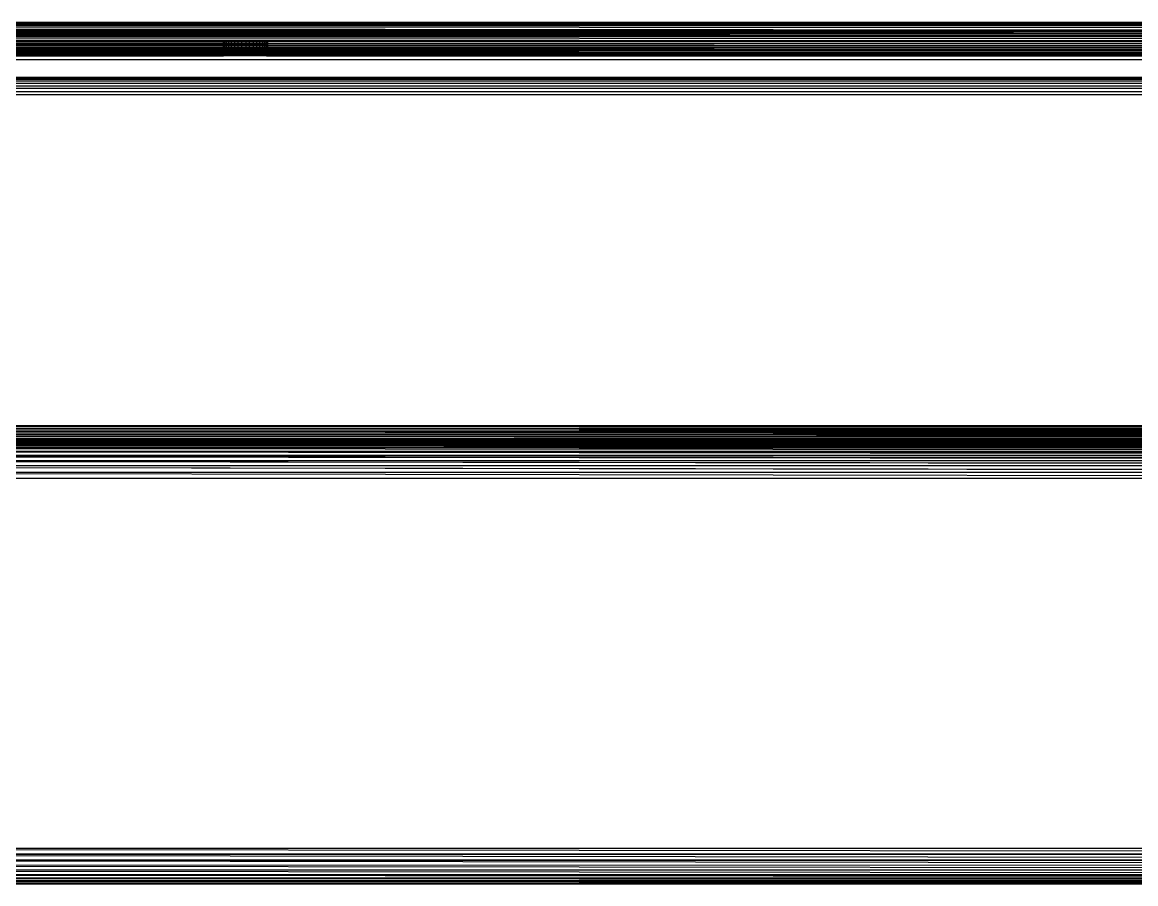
# Model space of a CAD drawing. Header units: inches. Extents: x 12 to 4609, y 5 to 3256.
# Drawn here: x 1315 to 1440.7, y 1641.8 to 1739.1 of the extents above; entities that cross this region are included whole.
import ezdxf

# ---------------------------------------------------------------- set-up
doc = ezdxf.new("R2010")
doc.units = ezdxf.units.IN
doc.header["$MEASUREMENT"] = 0

msp = doc.modelspace()

# ---------------------------------------------------------------- linework, layer by layer
for p, q in [((787.36, 1738.66), (1593.17, 1738.16)), ((787.36, 1738.66), (1563.56, 1738.12)), ((787.39, 1738.75), (1593.17, 1738.16)), ((787.49, 1739.11), (1592.89, 1739.11)), ((1593.09, 1738.43), (845.46, 1738.75)), ((871.52, 1738.08), (1563.56, 1738.12)), ((1593.19, 1738.08), (871.52, 1738.08)), ((1046.14, 1738.99), (1338.07, 1739.06)), ((1075.53, 1739.08), (1592.89, 1739.11)), ((1075.53, 1739.08), (1338.07, 1739.06)), ((1324.82, 1738.84), (1095.9, 1738.75)), ((1095.9, 1738.75), (1526.36, 1738.75)), ((1168.51, 1738.94), (1322.22, 1738.87)), ((1168.51, 1738.94), (1592.94, 1738.94)), ((1177.11, 1737.95), (1593.19, 1738.08)), ((1235.19, 1738.24), (1563.56, 1738.12)), ((1265.65, 1738.86), (1322.22, 1738.87)), ((1265.65, 1738.86), (1324.82, 1738.84)), ((1322.22, 1738.87), (1592.94, 1738.94)), ((1322.22, 1738.87), (1364.01, 1738.85)), ((1364.01, 1738.85), (1324.82, 1738.84)), ((1324.82, 1738.84), (1526.36, 1738.75)), ((1338.07, 1739.06), (1592.89, 1739.11)), ((1338.07, 1739.06), (1592.92, 1739.03)), ((1592.94, 1738.94), (1364.01, 1738.85)), ((1364.01, 1738.85), (1571.11, 1738.76)), ((787.02, 1737.5), (1593.56, 1736.93)), ((1593.47, 1737.19), (861.95, 1737.5)), ((861.95, 1737.5), (1593.37, 1737.49)), ((1426.92, 1737.85), (1130.89, 1737.84)), ((1177.11, 1737.95), (1426.92, 1737.85)), ((1394.88, 1737.64), (1192.89, 1737.63)), ((1208.32, 1737.78), (1472.32, 1737.83)), ((1242.69, 1737.04), (1337.69, 1737.01)), ((1242.69, 1736.93), (1337.69, 1736.93)), ((1242.69, 1736.78), (1337.69, 1736.75)), ((1472.32, 1737.83), (1252.92, 1737.75)), ((1252.92, 1737.75), (1394.88, 1737.64)), ((1346.83, 1737.57), (1309.64, 1737.59)), ((1337.69, 1736.93), (1337.69, 1737.01)), ((1337.69, 1737.01), (1337.73, 1737.01)), ((1337.69, 1736.75), (1337.69, 1736.93)), ((1337.69, 1736.93), (1337.73, 1736.93)), ((1337.69, 1736.59), (1337.69, 1736.75)), ((1337.69, 1736.75), (1337.73, 1736.75)), ((1337.73, 1736.93), (1337.73, 1737.01)), ((1337.73, 1737.01), (1337.84, 1737.01)), ((1337.73, 1736.75), (1337.73, 1736.93)), ((1337.73, 1736.93), (1337.84, 1736.93)), ((1337.73, 1736.59), (1337.73, 1736.75)), ((1337.73, 1736.75), (1337.84, 1736.75)), ((1337.84, 1736.93), (1337.84, 1737.01)), ((1337.84, 1737.01), (1338.03, 1737.01)), ((1337.84, 1736.75), (1337.84, 1736.93)), ((1337.84, 1736.93), (1338.03, 1736.93)), ((1337.84, 1736.59), (1337.84, 1736.75)), ((1337.84, 1736.75), (1338.03, 1736.75)), ((1338.03, 1736.93), (1338.03, 1737.01)), ((1338.03, 1737.01), (1338.28, 1737.01)), ((1338.03, 1736.75), (1338.03, 1736.93)), ((1338.03, 1736.93), (1338.28, 1736.93)), ((1338.03, 1736.59), (1338.03, 1736.75)), ((1338.03, 1736.75), (1338.28, 1736.75)), ((1338.28, 1736.93), (1338.28, 1737.01)), ((1338.28, 1737.01), (1338.59, 1737.01)), ((1338.28, 1736.75), (1338.28, 1736.93)), ((1338.28, 1736.93), (1338.59, 1736.93)), ((1338.28, 1736.59), (1338.28, 1736.75)), ((1338.28, 1736.75), (1338.59, 1736.75)), ((1338.59, 1736.93), (1338.59, 1737.01)), ((1338.59, 1737.01), (1338.94, 1737.01)), ((1338.59, 1736.75), (1338.59, 1736.93)), ((1338.59, 1736.93), (1338.94, 1736.93)), ((1338.59, 1736.59), (1338.59, 1736.75)), ((1338.59, 1736.75), (1338.94, 1736.75)), ((1338.94, 1736.93), (1338.94, 1737.01)), ((1338.94, 1737.01), (1339.34, 1737.01)), ((1338.94, 1736.75), (1338.94, 1736.93)), ((1338.94, 1736.93), (1339.34, 1736.93)), ((1338.94, 1736.59), (1338.94, 1736.75)), ((1338.94, 1736.75), (1339.34, 1736.74)), ((1339.34, 1736.93), (1339.34, 1737.01)), ((1339.34, 1737.01), (1339.76, 1737.01)), ((1339.34, 1736.74), (1339.34, 1736.93)), ((1339.34, 1736.93), (1339.76, 1736.93)), ((1339.34, 1736.59), (1339.34, 1736.74)), ((1339.34, 1736.74), (1339.76, 1736.74)), ((1339.76, 1736.93), (1339.76, 1737.01)), ((1339.76, 1737.01), (1340.19, 1737.01)), ((1339.76, 1736.74), (1339.76, 1736.93)), ((1339.76, 1736.93), (1340.19, 1736.93)), ((1339.76, 1736.59), (1339.76, 1736.74)), ((1339.76, 1736.74), (1340.19, 1736.74)), ((1340.19, 1737.01), (1340.19, 1736.93)), ((1340.19, 1737.01), (1340.63, 1737.01)), ((1340.19, 1736.93), (1340.19, 1736.74)), ((1340.19, 1736.93), (1340.63, 1736.93)), ((1340.19, 1736.74), (1340.19, 1736.59)), ((1340.19, 1736.74), (1340.63, 1736.74)), ((1340.63, 1736.93), (1340.63, 1737.01)), ((1340.63, 1737.01), (1341.05, 1737.01)), ((1340.63, 1736.74), (1340.63, 1736.93)), ((1340.63, 1736.93), (1341.05, 1736.93)), ((1340.63, 1736.59), (1340.63, 1736.74)), ((1340.63, 1736.74), (1341.05, 1736.74)), ((1341.05, 1736.93), (1341.05, 1737.01)), ((1341.05, 1737.01), (1341.44, 1737.01)), ((1341.05, 1736.74), (1341.05, 1736.93)), ((1341.05, 1736.93), (1341.44, 1736.93)), ((1341.05, 1736.59), (1341.05, 1736.74)), ((1341.05, 1736.74), (1341.44, 1736.74)), ((1341.44, 1736.93), (1341.44, 1737.01)), ((1341.44, 1737.01), (1341.8, 1737.01)), ((1341.44, 1736.74), (1341.44, 1736.93)), ((1341.44, 1736.93), (1341.8, 1736.93)), ((1341.44, 1736.59), (1341.44, 1736.74)), ((1341.44, 1736.74), (1341.8, 1736.74)), ((1341.8, 1736.93), (1341.8, 1737.01)), ((1341.8, 1737.01), (1342.11, 1737.01)), ((1341.8, 1736.74), (1341.8, 1736.93)), ((1341.8, 1736.93), (1342.11, 1736.93)), ((1341.8, 1736.59), (1341.8, 1736.74)), ((1341.8, 1736.74), (1342.11, 1736.74)), ((1342.11, 1736.93), (1342.11, 1737.01)), ((1342.11, 1737.01), (1342.36, 1737.01)), ((1342.11, 1736.74), (1342.11, 1736.93)), ((1342.11, 1736.93), (1342.36, 1736.93)), ((1342.11, 1736.59), (1342.11, 1736.74)), ((1342.11, 1736.74), (1342.36, 1736.74)), ((1342.36, 1736.93), (1342.36, 1737.01)), ((1342.36, 1737.01), (1342.54, 1737.01)), ((1342.36, 1736.74), (1342.36, 1736.93)), ((1342.36, 1736.93), (1342.54, 1736.93)), ((1342.36, 1736.59), (1342.36, 1736.74)), ((1342.36, 1736.74), (1342.54, 1736.74)), ((1342.54, 1736.93), (1342.54, 1737.01)), ((1342.54, 1737.01), (1342.66, 1737.01)), ((1342.54, 1736.74), (1342.54, 1736.93)), ((1342.54, 1736.93), (1342.66, 1736.93)), ((1342.54, 1736.59), (1342.54, 1736.74)), ((1342.54, 1736.74), (1342.66, 1736.74)), ((1342.66, 1736.93), (1342.66, 1737.01)), ((1342.66, 1737.01), (1342.69, 1737.01)), ((1342.66, 1736.74), (1342.66, 1736.93)), ((1342.66, 1736.93), (1342.69, 1736.93)), ((1342.66, 1736.59), (1342.66, 1736.74)), ((1342.66, 1736.74), (1342.69, 1736.74)), ((1342.69, 1736.93), (1342.69, 1737.01)), ((1342.69, 1737.01), (1593.56, 1736.93)), ((1342.69, 1736.74), (1342.69, 1736.93)), ((1342.69, 1736.93), (1593.56, 1736.93)), ((1342.69, 1736.59), (1342.69, 1736.74)), ((1342.69, 1736.74), (1593.65, 1736.66)), ((1434.12, 1737.61), (1346.83, 1737.57)), ((1346.83, 1737.57), (1593.37, 1737.49)), ((1434.12, 1737.61), (1394.88, 1737.64)), ((1426.92, 1737.85), (1472.32, 1737.83)), ((1459.18, 1737.59), (1434.12, 1737.61)), ((1594.03, 1735.82), (786.46, 1736.01)), ((786.46, 1736.01), (1594.12, 1735.68)), ((1242.69, 1736.65), (1337.69, 1736.59)), ((1242.69, 1736.53), (1337.69, 1736.5)), ((1242.69, 1736.43), (1337.69, 1736.43)), ((1242.69, 1736.3), (1337.69, 1736.27)), ((1242.69, 1736.19), (1337.69, 1736.14)), ((1242.69, 1736.09), (1337.69, 1736.07)), ((1242.69, 1736.01), (1337.69, 1736.01)), ((1242.69, 1735.74), (1337.69, 1735.73)), ((1242.69, 1735.68), (1337.69, 1735.68)), ((1337.69, 1735.59), (1242.69, 1735.6)), ((1337.69, 1735.53), (1242.69, 1735.56)), ((1337.69, 1735.48), (1242.69, 1735.49)), ((1242.69, 1735.46), (1337.69, 1735.46)), ((1337.69, 1736.5), (1337.69, 1736.59)), ((1337.69, 1736.59), (1337.73, 1736.59)), ((1337.69, 1736.43), (1337.69, 1736.5)), ((1337.69, 1736.5), (1337.73, 1736.5)), ((1337.69, 1736.27), (1337.69, 1736.43)), ((1337.69, 1736.43), (1337.73, 1736.43)), ((1337.69, 1736.14), (1337.69, 1736.27)), ((1337.69, 1736.27), (1337.73, 1736.27)), ((1337.69, 1736.07), (1337.69, 1736.14)), ((1337.69, 1736.14), (1337.73, 1736.14)), ((1337.69, 1736.01), (1337.69, 1736.07)), ((1337.69, 1736.07), (1337.73, 1736.07)), ((1337.69, 1736.01), (1337.73, 1736.01)), ((1337.69, 1735.68), (1337.69, 1735.73)), ((1337.69, 1735.73), (1337.73, 1735.73)), ((1337.69, 1735.59), (1337.69, 1735.68)), ((1337.69, 1735.68), (1337.73, 1735.68)), ((1337.69, 1735.53), (1337.69, 1735.59)), ((1337.73, 1735.59), (1337.69, 1735.59)), ((1337.69, 1735.48), (1337.69, 1735.53)), ((1337.73, 1735.53), (1337.69, 1735.53)), ((1337.69, 1735.46), (1337.69, 1735.48)), ((1337.73, 1735.48), (1337.69, 1735.48)), ((1337.69, 1735.39), (1337.69, 1735.46)), ((1337.69, 1735.46), (1337.73, 1735.46)), ((1337.73, 1736.5), (1337.73, 1736.59)), ((1337.73, 1736.59), (1337.84, 1736.59)), ((1337.73, 1736.43), (1337.73, 1736.5)), ((1337.73, 1736.5), (1337.84, 1736.5)), ((1337.73, 1736.27), (1337.73, 1736.43)), ((1337.73, 1736.43), (1337.84, 1736.43)), ((1337.73, 1736.14), (1337.73, 1736.27)), ((1337.73, 1736.27), (1337.84, 1736.27)), ((1337.73, 1736.07), (1337.73, 1736.14)), ((1337.73, 1736.14), (1337.84, 1736.14)), ((1337.73, 1736.01), (1337.73, 1736.07)), ((1337.73, 1736.07), (1337.84, 1736.07)), ((1337.73, 1736.01), (1337.84, 1736.01)), ((1337.73, 1735.68), (1337.73, 1735.73)), ((1337.73, 1735.73), (1337.84, 1735.73)), ((1337.73, 1735.59), (1337.73, 1735.68)), ((1337.73, 1735.68), (1337.84, 1735.68)), ((1337.73, 1735.53), (1337.73, 1735.59)), ((1337.84, 1735.59), (1337.73, 1735.59)), ((1337.73, 1735.48), (1337.73, 1735.53)), ((1337.84, 1735.53), (1337.73, 1735.53)), ((1337.73, 1735.46), (1337.73, 1735.48)), ((1337.84, 1735.48), (1337.73, 1735.48)), ((1337.73, 1735.39), (1337.73, 1735.46)), ((1337.73, 1735.46), (1337.84, 1735.46)), ((1337.84, 1736.5), (1337.84, 1736.59)), ((1337.84, 1736.59), (1338.03, 1736.59)), ((1337.84, 1736.43), (1337.84, 1736.5)), ((1337.84, 1736.5), (1338.03, 1736.5)), ((1337.84, 1736.27), (1337.84, 1736.43)), ((1337.84, 1736.43), (1338.03, 1736.43)), ((1337.84, 1736.14), (1337.84, 1736.27)), ((1337.84, 1736.27), (1338.03, 1736.27)), ((1337.84, 1736.07), (1337.84, 1736.14)), ((1337.84, 1736.14), (1338.03, 1736.14)), ((1337.84, 1736.01), (1337.84, 1736.07)), ((1337.84, 1736.07), (1338.03, 1736.07)), ((1337.84, 1736.01), (1338.03, 1736.01)), ((1337.84, 1735.68), (1337.84, 1735.73)), ((1337.84, 1735.73), (1338.03, 1735.73)), ((1337.84, 1735.59), (1337.84, 1735.68)), ((1337.84, 1735.68), (1338.03, 1735.68)), ((1337.84, 1735.53), (1337.84, 1735.59)), ((1338.03, 1735.59), (1337.84, 1735.59)), ((1337.84, 1735.48), (1337.84, 1735.53)), ((1338.03, 1735.53), (1337.84, 1735.53)), ((1337.84, 1735.46), (1337.84, 1735.48)), ((1338.03, 1735.48), (1337.84, 1735.48)), ((1337.84, 1735.39), (1337.84, 1735.46)), ((1337.84, 1735.46), (1338.03, 1735.46)), ((1338.03, 1736.5), (1338.03, 1736.59)), ((1338.03, 1736.59), (1338.28, 1736.59)), ((1338.03, 1736.43), (1338.03, 1736.5)), ((1338.03, 1736.5), (1338.28, 1736.5)), ((1338.03, 1736.27), (1338.03, 1736.43)), ((1338.03, 1736.43), (1338.28, 1736.43)), ((1338.03, 1736.14), (1338.03, 1736.27)), ((1338.03, 1736.27), (1338.28, 1736.27)), ((1338.03, 1736.07), (1338.03, 1736.14)), ((1338.03, 1736.14), (1338.28, 1736.14)), ((1338.03, 1736.01), (1338.03, 1736.07)), ((1338.03, 1736.07), (1338.28, 1736.07)), ((1338.03, 1736.01), (1338.28, 1736.01)), ((1338.03, 1735.68), (1338.03, 1735.73)), ((1338.03, 1735.73), (1338.28, 1735.73)), ((1338.03, 1735.59), (1338.03, 1735.68)), ((1338.03, 1735.68), (1338.28, 1735.68)), ((1338.03, 1735.53), (1338.03, 1735.59)), ((1338.28, 1735.59), (1338.03, 1735.59)), ((1338.03, 1735.48), (1338.03, 1735.53)), ((1338.28, 1735.53), (1338.03, 1735.53)), ((1338.03, 1735.46), (1338.03, 1735.48)), ((1338.28, 1735.48), (1338.03, 1735.48)), ((1338.03, 1735.39), (1338.03, 1735.46)), ((1338.03, 1735.46), (1338.28, 1735.46)), ((1338.28, 1736.5), (1338.28, 1736.59)), ((1338.28, 1736.59), (1338.59, 1736.59)), ((1338.28, 1736.43), (1338.28, 1736.5)), ((1338.28, 1736.5), (1338.59, 1736.5)), ((1338.28, 1736.27), (1338.28, 1736.43)), ((1338.28, 1736.43), (1338.59, 1736.43)), ((1338.28, 1736.14), (1338.28, 1736.27)), ((1338.28, 1736.27), (1338.59, 1736.27)), ((1338.28, 1736.07), (1338.28, 1736.14)), ((1338.28, 1736.14), (1338.59, 1736.14)), ((1338.28, 1736.01), (1338.28, 1736.07)), ((1338.28, 1736.07), (1338.59, 1736.07)), ((1338.28, 1736.01), (1338.59, 1736.01)), ((1338.28, 1735.68), (1338.28, 1735.73)), ((1338.28, 1735.73), (1338.59, 1735.73)), ((1338.28, 1735.59), (1338.28, 1735.68)), ((1338.28, 1735.68), (1338.59, 1735.68)), ((1338.28, 1735.53), (1338.28, 1735.59)), ((1338.59, 1735.59), (1338.28, 1735.59)), ((1338.28, 1735.48), (1338.28, 1735.53)), ((1338.59, 1735.53), (1338.28, 1735.53)), ((1338.28, 1735.46), (1338.28, 1735.48)), ((1338.28, 1735.48), (1338.94, 1735.48)), ((1338.28, 1735.39), (1338.28, 1735.46)), ((1338.28, 1735.46), (1338.59, 1735.46)), ((1338.59, 1736.5), (1338.59, 1736.59)), ((1338.59, 1736.59), (1338.94, 1736.59)), ((1338.59, 1736.43), (1338.59, 1736.5)), ((1338.59, 1736.5), (1338.94, 1736.5)), ((1338.59, 1736.27), (1338.59, 1736.43)), ((1338.59, 1736.43), (1338.94, 1736.43)), ((1338.59, 1736.14), (1338.59, 1736.27)), ((1338.59, 1736.27), (1338.94, 1736.27)), ((1338.59, 1736.07), (1338.59, 1736.14)), ((1338.59, 1736.14), (1338.94, 1736.14)), ((1338.59, 1736.01), (1338.59, 1736.07)), ((1338.59, 1736.07), (1338.94, 1736.07)), ((1338.59, 1736.01), (1338.94, 1736.01)), ((1338.59, 1735.68), (1338.59, 1735.73)), ((1338.59, 1735.73), (1338.94, 1735.73)), ((1338.59, 1735.59), (1338.59, 1735.68)), ((1338.59, 1735.68), (1338.94, 1735.68)), ((1338.59, 1735.53), (1338.59, 1735.59)), ((1338.94, 1735.59), (1338.59, 1735.59)), ((1338.59, 1735.46), (1338.59, 1735.53)), ((1338.94, 1735.53), (1338.59, 1735.53)), ((1338.59, 1735.39), (1338.59, 1735.46)), ((1338.59, 1735.46), (1338.94, 1735.46)), ((1338.94, 1736.5), (1338.94, 1736.59)), ((1338.94, 1736.59), (1339.34, 1736.59)), ((1338.94, 1736.43), (1338.94, 1736.5)), ((1338.94, 1736.5), (1339.34, 1736.5)), ((1338.94, 1736.27), (1338.94, 1736.43)), ((1338.94, 1736.43), (1339.34, 1736.43)), ((1338.94, 1736.14), (1338.94, 1736.27)), ((1338.94, 1736.27), (1339.34, 1736.27)), ((1338.94, 1736.07), (1338.94, 1736.14)), ((1338.94, 1736.14), (1339.34, 1736.14)), ((1338.94, 1736.01), (1338.94, 1736.07)), ((1338.94, 1736.07), (1339.34, 1736.07)), ((1338.94, 1736.01), (1339.34, 1736.01)), ((1338.94, 1735.68), (1338.94, 1735.73)), ((1338.94, 1735.73), (1339.34, 1735.73)), ((1338.94, 1735.59), (1338.94, 1735.68)), ((1338.94, 1735.68), (1339.34, 1735.68)), ((1338.94, 1735.53), (1338.94, 1735.59)), ((1339.34, 1735.59), (1338.94, 1735.59)), ((1338.94, 1735.48), (1338.94, 1735.53)), ((1339.34, 1735.53), (1338.94, 1735.53)), ((1338.94, 1735.46), (1338.94, 1735.48)), ((1339.34, 1735.48), (1338.94, 1735.48)), ((1338.94, 1735.39), (1338.94, 1735.46)), ((1338.94, 1735.46), (1339.34, 1735.46)), ((1339.34, 1736.5), (1339.34, 1736.59)), ((1339.34, 1736.59), (1339.76, 1736.59)), ((1339.34, 1736.43), (1339.34, 1736.5)), ((1339.34, 1736.5), (1339.76, 1736.5)), ((1339.34, 1736.27), (1339.34, 1736.43)), ((1339.34, 1736.43), (1339.76, 1736.43)), ((1339.34, 1736.14), (1339.34, 1736.27)), ((1339.34, 1736.27), (1339.76, 1736.27)), ((1339.34, 1736.07), (1339.34, 1736.14)), ((1339.34, 1736.14), (1339.76, 1736.14)), ((1339.34, 1736.01), (1339.34, 1736.07)), ((1339.34, 1736.07), (1339.76, 1736.07)), ((1339.34, 1736.01), (1339.76, 1736.01)), ((1339.34, 1735.68), (1339.34, 1735.73)), ((1339.34, 1735.73), (1339.76, 1735.73)), ((1339.34, 1735.59), (1339.34, 1735.68)), ((1339.34, 1735.68), (1339.76, 1735.68)), ((1339.34, 1735.53), (1339.34, 1735.59)), ((1339.76, 1735.59), (1339.34, 1735.59)), ((1339.34, 1735.48), (1339.34, 1735.53)), ((1339.76, 1735.53), (1339.34, 1735.53)), ((1339.34, 1735.46), (1339.34, 1735.48)), ((1339.76, 1735.48), (1339.34, 1735.48)), ((1339.34, 1735.39), (1339.34, 1735.46)), ((1339.34, 1735.46), (1339.76, 1735.46)), ((1339.76, 1736.5), (1339.76, 1736.59)), ((1339.76, 1736.59), (1340.19, 1736.59)), ((1339.76, 1736.43), (1339.76, 1736.5)), ((1339.76, 1736.5), (1340.19, 1736.5)), ((1339.76, 1736.27), (1339.76, 1736.43)), ((1339.76, 1736.43), (1340.19, 1736.43)), ((1339.76, 1736.14), (1339.76, 1736.27)), ((1339.76, 1736.27), (1340.19, 1736.27)), ((1339.76, 1736.07), (1339.76, 1736.14)), ((1339.76, 1736.14), (1340.19, 1736.14)), ((1339.76, 1736.01), (1339.76, 1736.07)), ((1339.76, 1736.07), (1340.19, 1736.07)), ((1339.76, 1736.01), (1340.19, 1736.01)), ((1339.76, 1735.68), (1339.76, 1735.73)), ((1339.76, 1735.73), (1340.19, 1735.73)), ((1339.76, 1735.59), (1339.76, 1735.68)), ((1339.76, 1735.68), (1340.19, 1735.68)), ((1339.76, 1735.53), (1339.76, 1735.59)), ((1340.19, 1735.59), (1339.76, 1735.59)), ((1339.76, 1735.48), (1339.76, 1735.53)), ((1340.19, 1735.53), (1339.76, 1735.53)), ((1339.76, 1735.46), (1339.76, 1735.48)), ((1340.19, 1735.48), (1339.76, 1735.48)), ((1339.76, 1735.39), (1339.76, 1735.46)), ((1339.76, 1735.46), (1340.19, 1735.46)), ((1340.19, 1736.59), (1340.19, 1736.5)), ((1340.19, 1736.59), (1340.63, 1736.59)), ((1340.19, 1736.5), (1340.19, 1736.43)), ((1340.19, 1736.5), (1340.63, 1736.5)), ((1340.19, 1736.43), (1340.19, 1736.27)), ((1340.19, 1736.43), (1340.63, 1736.43)), ((1340.19, 1736.27), (1340.19, 1736.14)), ((1340.19, 1736.27), (1340.63, 1736.27)), ((1340.19, 1736.14), (1340.19, 1736.07)), ((1340.19, 1736.14), (1340.63, 1736.14)), ((1340.19, 1736.07), (1340.19, 1736.01)), ((1340.19, 1736.07), (1340.63, 1736.07)), ((1340.19, 1736.01), (1340.63, 1736.01)), ((1340.19, 1735.73), (1340.19, 1735.68)), ((1340.19, 1735.73), (1340.63, 1735.73)), ((1340.19, 1735.68), (1340.19, 1735.59)), ((1340.19, 1735.68), (1340.63, 1735.68)), ((1340.19, 1735.59), (1340.19, 1735.53)), ((1340.63, 1735.59), (1340.19, 1735.59)), ((1340.19, 1735.53), (1340.19, 1735.48)), ((1340.63, 1735.53), (1340.19, 1735.53)), ((1340.19, 1735.48), (1340.19, 1735.46)), ((1340.63, 1735.48), (1340.19, 1735.48)), ((1340.19, 1735.46), (1340.19, 1735.39)), ((1340.19, 1735.46), (1340.63, 1735.46)), ((1340.63, 1736.5), (1340.63, 1736.59)), ((1340.63, 1736.59), (1341.05, 1736.59)), ((1340.63, 1736.43), (1340.63, 1736.5)), ((1340.63, 1736.5), (1341.05, 1736.5)), ((1340.63, 1736.27), (1340.63, 1736.43)), ((1340.63, 1736.43), (1341.05, 1736.43)), ((1340.63, 1736.14), (1340.63, 1736.27)), ((1340.63, 1736.27), (1341.05, 1736.27)), ((1340.63, 1736.07), (1340.63, 1736.14)), ((1340.63, 1736.14), (1341.05, 1736.14)), ((1340.63, 1736.01), (1340.63, 1736.07)), ((1340.63, 1736.07), (1341.05, 1736.07)), ((1340.63, 1736.01), (1341.05, 1736.01)), ((1340.63, 1735.68), (1340.63, 1735.73)), ((1340.63, 1735.73), (1341.05, 1735.73)), ((1340.63, 1735.59), (1340.63, 1735.68)), ((1340.63, 1735.68), (1341.05, 1735.68)), ((1340.63, 1735.53), (1340.63, 1735.59)), ((1341.05, 1735.59), (1340.63, 1735.59)), ((1340.63, 1735.48), (1340.63, 1735.53)), ((1341.05, 1735.53), (1340.63, 1735.53)), ((1340.63, 1735.46), (1340.63, 1735.48)), ((1341.05, 1735.48), (1340.63, 1735.48)), ((1340.63, 1735.39), (1340.63, 1735.46)), ((1340.63, 1735.46), (1341.05, 1735.46)), ((1341.05, 1736.5), (1341.05, 1736.59)), ((1341.05, 1736.59), (1341.44, 1736.59)), ((1341.05, 1736.43), (1341.05, 1736.5)), ((1341.05, 1736.5), (1341.44, 1736.5)), ((1341.05, 1736.27), (1341.05, 1736.43)), ((1341.05, 1736.43), (1341.44, 1736.43)), ((1341.05, 1736.14), (1341.05, 1736.27)), ((1341.05, 1736.27), (1341.44, 1736.27)), ((1341.05, 1736.07), (1341.05, 1736.14)), ((1341.05, 1736.14), (1341.44, 1736.14)), ((1341.05, 1736.01), (1341.05, 1736.07)), ((1341.05, 1736.07), (1341.44, 1736.07)), ((1341.05, 1736.01), (1341.44, 1736.01)), ((1341.05, 1735.68), (1341.05, 1735.73)), ((1341.05, 1735.73), (1341.44, 1735.73)), ((1341.05, 1735.59), (1341.05, 1735.68)), ((1341.05, 1735.68), (1341.44, 1735.68)), ((1341.05, 1735.53), (1341.05, 1735.59)), ((1341.44, 1735.59), (1341.05, 1735.59)), ((1341.05, 1735.48), (1341.05, 1735.53)), ((1341.44, 1735.53), (1341.05, 1735.53)), ((1341.05, 1735.46), (1341.05, 1735.48)), ((1341.44, 1735.48), (1341.05, 1735.48)), ((1341.05, 1735.39), (1341.05, 1735.46)), ((1341.05, 1735.46), (1341.44, 1735.46)), ((1341.44, 1736.5), (1341.44, 1736.59)), ((1341.44, 1736.59), (1341.8, 1736.59)), ((1341.44, 1736.43), (1341.44, 1736.5)), ((1341.44, 1736.5), (1341.8, 1736.5)), ((1341.44, 1736.27), (1341.44, 1736.43)), ((1341.44, 1736.43), (1341.8, 1736.43)), ((1341.44, 1736.14), (1341.44, 1736.27)), ((1341.44, 1736.27), (1341.8, 1736.27)), ((1341.44, 1736.07), (1341.44, 1736.14)), ((1341.44, 1736.14), (1341.8, 1736.14)), ((1341.44, 1736.01), (1341.44, 1736.07)), ((1341.44, 1736.07), (1341.8, 1736.07)), ((1341.44, 1736.01), (1341.8, 1736.01)), ((1341.44, 1735.68), (1341.44, 1735.73)), ((1341.44, 1735.73), (1341.8, 1735.73)), ((1341.44, 1735.59), (1341.44, 1735.68)), ((1341.44, 1735.68), (1341.8, 1735.68)), ((1341.44, 1735.53), (1341.44, 1735.59)), ((1341.8, 1735.59), (1341.44, 1735.59)), ((1341.44, 1735.48), (1341.44, 1735.53)), ((1341.8, 1735.53), (1341.44, 1735.53)), ((1341.44, 1735.46), (1341.44, 1735.48)), ((1341.8, 1735.48), (1341.44, 1735.48)), ((1341.44, 1735.39), (1341.44, 1735.46)), ((1341.44, 1735.46), (1341.8, 1735.46)), ((1341.8, 1736.5), (1341.8, 1736.59)), ((1341.8, 1736.59), (1342.11, 1736.59)), ((1341.8, 1736.43), (1341.8, 1736.5)), ((1341.8, 1736.5), (1342.11, 1736.5)), ((1341.8, 1736.27), (1341.8, 1736.43)), ((1341.8, 1736.43), (1342.11, 1736.43)), ((1341.8, 1736.14), (1341.8, 1736.27)), ((1341.8, 1736.27), (1342.11, 1736.27)), ((1341.8, 1736.07), (1341.8, 1736.14)), ((1341.8, 1736.14), (1342.11, 1736.14)), ((1341.8, 1736.01), (1341.8, 1736.07)), ((1341.8, 1736.07), (1342.11, 1736.07)), ((1341.8, 1736.01), (1342.11, 1736.01)), ((1341.8, 1735.68), (1341.8, 1735.73)), ((1341.8, 1735.73), (1342.11, 1735.73)), ((1341.8, 1735.59), (1341.8, 1735.68)), ((1341.8, 1735.68), (1342.11, 1735.68)), ((1341.8, 1735.53), (1341.8, 1735.59)), ((1342.11, 1735.59), (1341.8, 1735.59)), ((1341.8, 1735.48), (1341.8, 1735.53)), ((1342.11, 1735.53), (1341.8, 1735.53)), ((1341.8, 1735.46), (1341.8, 1735.48)), ((1342.11, 1735.48), (1341.8, 1735.48)), ((1341.8, 1735.39), (1341.8, 1735.46)), ((1341.8, 1735.46), (1342.11, 1735.46)), ((1342.11, 1736.5), (1342.11, 1736.59)), ((1342.11, 1736.59), (1342.36, 1736.59)), ((1342.11, 1736.43), (1342.11, 1736.5)), ((1342.11, 1736.5), (1342.36, 1736.5)), ((1342.11, 1736.27), (1342.11, 1736.43)), ((1342.11, 1736.43), (1342.36, 1736.43)), ((1342.11, 1736.14), (1342.11, 1736.27)), ((1342.11, 1736.27), (1342.36, 1736.27)), ((1342.11, 1736.07), (1342.11, 1736.14)), ((1342.11, 1736.14), (1342.36, 1736.14)), ((1342.11, 1736.01), (1342.11, 1736.07)), ((1342.11, 1736.07), (1342.36, 1736.07)), ((1342.11, 1736.01), (1342.36, 1736.01)), ((1342.11, 1735.68), (1342.11, 1735.73)), ((1342.11, 1735.73), (1342.36, 1735.73)), ((1342.11, 1735.59), (1342.11, 1735.68)), ((1342.11, 1735.68), (1342.36, 1735.68)), ((1342.11, 1735.53), (1342.11, 1735.59)), ((1342.36, 1735.59), (1342.11, 1735.59)), ((1342.11, 1735.48), (1342.11, 1735.53)), ((1342.36, 1735.53), (1342.11, 1735.53)), ((1342.11, 1735.46), (1342.11, 1735.48)), ((1342.36, 1735.48), (1342.11, 1735.48)), ((1342.11, 1735.39), (1342.11, 1735.46)), ((1342.11, 1735.46), (1342.36, 1735.46)), ((1342.36, 1736.5), (1342.36, 1736.59)), ((1342.36, 1736.59), (1342.54, 1736.59)), ((1342.36, 1736.43), (1342.36, 1736.5)), ((1342.36, 1736.5), (1342.54, 1736.5)), ((1342.36, 1736.27), (1342.36, 1736.43)), ((1342.36, 1736.43), (1342.54, 1736.43)), ((1342.36, 1736.14), (1342.36, 1736.27)), ((1342.36, 1736.27), (1342.54, 1736.27)), ((1342.36, 1736.07), (1342.36, 1736.14)), ((1342.36, 1736.14), (1342.54, 1736.14)), ((1342.36, 1736.01), (1342.36, 1736.07)), ((1342.36, 1736.07), (1342.54, 1736.07)), ((1342.36, 1736.01), (1342.54, 1736.01)), ((1342.36, 1735.68), (1342.36, 1735.73)), ((1342.36, 1735.73), (1342.54, 1735.73)), ((1342.36, 1735.59), (1342.36, 1735.68)), ((1342.36, 1735.68), (1342.54, 1735.68)), ((1342.36, 1735.53), (1342.36, 1735.59)), ((1342.54, 1735.59), (1342.36, 1735.59)), ((1342.36, 1735.48), (1342.36, 1735.53)), ((1342.54, 1735.53), (1342.36, 1735.53)), ((1342.36, 1735.46), (1342.36, 1735.48)), ((1342.54, 1735.48), (1342.36, 1735.48)), ((1342.36, 1735.39), (1342.36, 1735.46)), ((1342.36, 1735.46), (1342.54, 1735.46)), ((1342.54, 1736.5), (1342.54, 1736.59)), ((1342.54, 1736.59), (1342.66, 1736.59)), ((1342.54, 1736.43), (1342.54, 1736.5)), ((1342.54, 1736.5), (1342.66, 1736.5)), ((1342.54, 1736.27), (1342.54, 1736.43)), ((1342.54, 1736.43), (1342.66, 1736.43)), ((1342.54, 1736.14), (1342.54, 1736.27)), ((1342.54, 1736.27), (1342.66, 1736.27)), ((1342.54, 1736.07), (1342.54, 1736.14)), ((1342.54, 1736.14), (1342.66, 1736.14)), ((1342.54, 1736.01), (1342.54, 1736.07)), ((1342.54, 1736.07), (1342.66, 1736.07)), ((1342.54, 1736.01), (1342.66, 1736.01)), ((1342.54, 1735.68), (1342.54, 1735.73)), ((1342.54, 1735.73), (1342.66, 1735.73)), ((1342.54, 1735.59), (1342.54, 1735.68)), ((1342.54, 1735.68), (1342.66, 1735.68)), ((1342.54, 1735.53), (1342.54, 1735.59)), ((1342.66, 1735.59), (1342.54, 1735.59)), ((1342.54, 1735.48), (1342.54, 1735.53)), ((1342.66, 1735.53), (1342.54, 1735.53)), ((1342.54, 1735.46), (1342.54, 1735.48)), ((1342.66, 1735.48), (1342.54, 1735.48)), ((1342.54, 1735.39), (1342.54, 1735.46)), ((1342.54, 1735.46), (1342.66, 1735.46)), ((1342.66, 1736.5), (1342.66, 1736.59)), ((1342.66, 1736.59), (1342.69, 1736.59)), ((1342.66, 1736.43), (1342.66, 1736.5)), ((1342.66, 1736.5), (1342.69, 1736.5)), ((1342.66, 1736.27), (1342.66, 1736.43)), ((1342.66, 1736.43), (1342.69, 1736.43)), ((1342.66, 1736.14), (1342.66, 1736.27)), ((1342.66, 1736.27), (1342.69, 1736.27)), ((1342.66, 1736.07), (1342.66, 1736.14)), ((1342.66, 1736.14), (1342.69, 1736.14)), ((1342.66, 1736.01), (1342.66, 1736.07)), ((1342.66, 1736.07), (1342.69, 1736.07)), ((1342.66, 1736.01), (1342.69, 1736.01)), ((1342.66, 1735.68), (1342.66, 1735.73)), ((1342.66, 1735.73), (1342.69, 1735.73)), ((1342.66, 1735.59), (1342.66, 1735.68)), ((1342.66, 1735.68), (1342.69, 1735.68)), ((1342.66, 1735.53), (1342.66, 1735.59)), ((1342.69, 1735.59), (1342.66, 1735.59)), ((1342.66, 1735.48), (1342.66, 1735.53)), ((1342.69, 1735.53), (1342.66, 1735.53)), ((1342.66, 1735.46), (1342.66, 1735.48)), ((1342.69, 1735.48), (1342.66, 1735.48)), ((1342.66, 1735.39), (1342.66, 1735.46)), ((1342.66, 1735.46), (1342.69, 1735.46)), ((1342.69, 1736.5), (1342.69, 1736.59)), ((1342.69, 1736.59), (1593.74, 1736.43)), ((1342.69, 1736.43), (1342.69, 1736.5)), ((1342.69, 1736.5), (1593.74, 1736.43)), ((1342.69, 1736.27), (1342.69, 1736.43)), ((1342.69, 1736.43), (1593.74, 1736.43)), ((1342.69, 1736.14), (1342.69, 1736.27)), ((1342.69, 1736.27), (1593.84, 1736.2)), ((1342.69, 1736.07), (1342.69, 1736.14)), ((1342.69, 1736.14), (1593.93, 1736.01)), ((1342.69, 1736.01), (1342.69, 1736.07)), ((1342.69, 1736.07), (1593.93, 1736.01)), ((1342.69, 1736.01), (1593.93, 1736.01)), ((1342.69, 1735.68), (1342.69, 1735.73)), ((1342.69, 1735.73), (1594.12, 1735.68)), ((1342.69, 1735.59), (1342.69, 1735.68)), ((1342.69, 1735.68), (1594.12, 1735.68)), ((1342.69, 1735.53), (1342.69, 1735.59)), ((1594.21, 1735.54), (1342.69, 1735.59)), ((1342.69, 1735.48), (1342.69, 1735.53)), ((1594.3, 1735.46), (1342.69, 1735.53)), ((1342.69, 1735.46), (1342.69, 1735.48)), ((1594.3, 1735.46), (1342.69, 1735.48)), ((1342.69, 1735.39), (1342.69, 1735.46)), ((1342.69, 1735.46), (1594.3, 1735.46)), ((1190.19, 1734.91), (1597.02, 1734.91)), ((1337.69, 1735.39), (1242.69, 1735.4)), ((1337.69, 1735.35), (1242.69, 1735.35)), ((1242.69, 1735.31), (1337.69, 1735.31)), ((1337.69, 1735.35), (1337.69, 1735.39)), ((1337.73, 1735.39), (1337.69, 1735.39)), ((1337.69, 1735.31), (1337.69, 1735.35)), ((1337.73, 1735.35), (1337.69, 1735.35)), ((1337.73, 1735.31), (1337.69, 1735.31)), ((1337.73, 1735.35), (1337.73, 1735.39)), ((1337.84, 1735.39), (1337.73, 1735.39)), ((1337.73, 1735.31), (1337.73, 1735.35)), ((1337.84, 1735.35), (1337.73, 1735.35)), ((1337.84, 1735.31), (1337.73, 1735.31)), ((1337.84, 1735.35), (1337.84, 1735.39)), ((1338.03, 1735.39), (1337.84, 1735.39)), ((1337.84, 1735.31), (1337.84, 1735.35)), ((1338.03, 1735.35), (1337.84, 1735.35)), ((1338.03, 1735.31), (1337.84, 1735.31)), ((1338.03, 1735.35), (1338.03, 1735.39)), ((1338.28, 1735.39), (1338.03, 1735.39)), ((1338.03, 1735.31), (1338.03, 1735.35)), ((1338.28, 1735.35), (1338.03, 1735.35)), ((1338.28, 1735.31), (1338.03, 1735.31)), ((1338.28, 1735.35), (1338.28, 1735.39)), ((1338.59, 1735.39), (1338.28, 1735.39)), ((1338.28, 1735.31), (1338.28, 1735.35)), ((1338.59, 1735.35), (1338.28, 1735.35)), ((1338.59, 1735.31), (1338.28, 1735.31)), ((1338.59, 1735.35), (1338.59, 1735.39)), ((1338.94, 1735.39), (1338.59, 1735.39)), ((1338.59, 1735.31), (1338.59, 1735.35)), ((1338.94, 1735.35), (1338.59, 1735.35)), ((1338.94, 1735.31), (1338.59, 1735.31)), ((1338.94, 1735.35), (1338.94, 1735.39)), ((1339.34, 1735.39), (1338.94, 1735.39)), ((1338.94, 1735.31), (1338.94, 1735.35)), ((1339.34, 1735.35), (1338.94, 1735.35)), ((1339.34, 1735.31), (1338.94, 1735.31)), ((1339.34, 1735.35), (1339.34, 1735.39)), ((1339.76, 1735.39), (1339.34, 1735.39)), ((1339.34, 1735.31), (1339.34, 1735.35)), ((1339.76, 1735.35), (1339.34, 1735.35)), ((1339.76, 1735.31), (1339.34, 1735.31)), ((1339.76, 1735.35), (1339.76, 1735.39)), ((1340.19, 1735.39), (1339.76, 1735.39)), ((1339.76, 1735.31), (1339.76, 1735.35)), ((1340.19, 1735.35), (1339.76, 1735.35)), ((1340.19, 1735.31), (1339.76, 1735.31)), ((1340.19, 1735.39), (1340.19, 1735.35)), ((1340.63, 1735.39), (1340.19, 1735.39)), ((1340.19, 1735.35), (1340.19, 1735.31)), ((1340.63, 1735.35), (1340.19, 1735.35)), ((1340.63, 1735.31), (1340.19, 1735.31)), ((1340.63, 1735.35), (1340.63, 1735.39)), ((1341.05, 1735.39), (1340.63, 1735.39)), ((1340.63, 1735.31), (1340.63, 1735.35)), ((1341.05, 1735.35), (1340.63, 1735.35)), ((1341.05, 1735.31), (1340.63, 1735.31)), ((1341.05, 1735.35), (1341.05, 1735.39)), ((1341.44, 1735.39), (1341.05, 1735.39)), ((1341.05, 1735.31), (1341.05, 1735.35)), ((1341.44, 1735.35), (1341.05, 1735.35)), ((1341.44, 1735.31), (1341.05, 1735.31)), ((1341.44, 1735.35), (1341.44, 1735.39)), ((1341.8, 1735.39), (1341.44, 1735.39)), ((1341.44, 1735.31), (1341.44, 1735.35)), ((1341.8, 1735.35), (1341.44, 1735.35)), ((1341.8, 1735.31), (1341.44, 1735.31)), ((1341.8, 1735.35), (1341.8, 1735.39)), ((1342.11, 1735.39), (1341.8, 1735.39)), ((1341.8, 1735.31), (1341.8, 1735.35)), ((1342.11, 1735.35), (1341.8, 1735.35)), ((1342.11, 1735.31), (1341.8, 1735.31)), ((1342.11, 1735.35), (1342.11, 1735.39)), ((1342.36, 1735.39), (1342.11, 1735.39)), ((1342.11, 1735.31), (1342.11, 1735.35)), ((1342.36, 1735.35), (1342.11, 1735.35)), ((1342.36, 1735.31), (1342.11, 1735.31)), ((1342.36, 1735.35), (1342.36, 1735.39)), ((1342.54, 1735.39), (1342.36, 1735.39)), ((1342.36, 1735.31), (1342.36, 1735.35)), ((1342.54, 1735.35), (1342.36, 1735.35)), ((1342.54, 1735.31), (1342.36, 1735.31)), ((1342.54, 1735.35), (1342.54, 1735.39)), ((1342.66, 1735.39), (1342.54, 1735.39)), ((1342.54, 1735.31), (1342.54, 1735.35)), ((1342.66, 1735.35), (1342.54, 1735.35)), ((1342.54, 1735.31), (1342.66, 1735.31)), ((1342.66, 1735.35), (1342.66, 1735.39)), ((1342.69, 1735.39), (1342.66, 1735.39)), ((1342.66, 1735.31), (1342.66, 1735.35)), ((1342.69, 1735.35), (1342.66, 1735.35)), ((1342.66, 1735.31), (1342.69, 1735.31)), ((1342.69, 1735.35), (1342.69, 1735.39)), ((1594.4, 1735.37), (1342.69, 1735.39)), ((1594.4, 1735.37), (1342.69, 1735.35)), ((1342.69, 1735.31), (1342.69, 1735.35)), ((1342.69, 1735.31), (1594.59, 1735.31)), ((1190.19, 1732.91), (1597.02, 1732.91)), ((1597.02, 1732.88), (1190.19, 1732.88)), ((1597.02, 1732.79), (1190.19, 1732.79)), ((1597.02, 1732.64), (1192.19, 1732.65)), ((1597.02, 1732.44), (1192.19, 1732.44)), ((1597.02, 1732.2), (1192.19, 1732.19)), ((1597.02, 1731.91), (1192.19, 1731.91)), ((1597.02, 1731.61), (1192.19, 1731.61)), ((1597.02, 1731.26), (1192.19, 1731.26)), ((1597.02, 1730.91), (1192.19, 1730.91)), ((1194.19, 1693.58), (1638.35, 1693.58)), ((1194.19, 1693.58), (1638.36, 1693.28)), ((1194.19, 1693.58), (1638.36, 1693.25)), ((1194.19, 1693.25), (1496.67, 1693.25)), ((1484.53, 1693.04), (1194.19, 1693.25)), ((1523.18, 1693.05), (1194.19, 1693.25)), ((1194.19, 1692.92), (1484.53, 1693.04)), ((1194.19, 1692.92), (1570.69, 1692.97)), ((1638.36, 1692.92), (1194.19, 1692.92)), ((1506.44, 1692.73), (1194.19, 1692.92)), ((1194.19, 1692.92), (1492.82, 1692.71)), ((1492.82, 1692.71), (1427.98, 1692.62)), ((1194.19, 1692.63), (1427.98, 1692.62)), ((1194.19, 1692.63), (1365.71, 1692.53)), ((1490.55, 1692.08), (1194.19, 1692.11)), ((1194.19, 1692.11), (1433.86, 1692.01)), ((1510.88, 1692.11), (1194.19, 1692.11)), ((1364.03, 1691.91), (1194.19, 1691.91)), ((1194.19, 1691.91), (1328.02, 1691.86)), ((1395.25, 1691.7), (1194.19, 1691.68)), ((1371.84, 1691.62), (1194.19, 1691.64)), ((1194.19, 1691.59), (1371.84, 1691.62)), ((1400.12, 1691.59), (1194.19, 1691.59)), ((1194.19, 1691.56), (1400.12, 1691.59)), ((1482.37, 1691.49), (1194.19, 1691.38)), ((1365.71, 1692.53), (1244.21, 1692.36)), ((1244.21, 1692.36), (1638.39, 1692.37)), ((1638.37, 1692.11), (1244.21, 1692.36)), ((1328.02, 1691.86), (1246.03, 1691.75)), ((1246.03, 1691.75), (1638.38, 1691.76)), ((1395.25, 1691.7), (1246.03, 1691.75)), ((1364.03, 1691.91), (1328.02, 1691.86)), ((1328.02, 1691.86), (1638.38, 1691.76)), ((1433.86, 1692.01), (1364.03, 1691.91)), ((1638.37, 1691.92), (1364.03, 1691.91)), ((1427.98, 1692.62), (1365.71, 1692.53)), ((1365.71, 1692.53), (1638.39, 1692.37)), ((1370.54, 1692.3), (1638.37, 1692.34)), ((1560.58, 1691.59), (1371.84, 1691.62)), ((1482.37, 1691.49), (1381.64, 1691.36)), ((1638.38, 1691.73), (1395.25, 1691.7)), ((1475.75, 1691.68), (1395.25, 1691.7)), ((1532.11, 1691.55), (1400.12, 1691.59)), ((1427.98, 1692.62), (1638.37, 1692.61)), ((1490.55, 1692.08), (1433.86, 1692.01)), ((1433.86, 1692.01), (1638.37, 1691.92)), ((1641.6, 1690.4), (1190.19, 1690.68)), ((1190.19, 1690.68), (1641.53, 1690.48)), ((1190.19, 1690.68), (1641.33, 1690.67)), ((1641.82, 1690.18), (1190.19, 1690.68)), ((1641.82, 1690.18), (1190.19, 1690.19)), ((1190.19, 1690.19), (1642.39, 1689.61)), ((1190.19, 1690.19), (1642.16, 1689.84)), ((1322.06, 1691.29), (1194.19, 1691.38)), ((1194.19, 1691.38), (1370.39, 1691.35)), ((1322.06, 1691.29), (1194.19, 1691.13)), ((1194.19, 1691.13), (1513.95, 1691.16)), ((1194.19, 1691.08), (1641.33, 1690.67)), ((1638.39, 1691.07), (1280.72, 1691.08)), ((1280.72, 1691.08), (1638.39, 1690.95)), ((1370.39, 1691.35), (1322.06, 1691.29)), ((1513.95, 1691.16), (1322.06, 1691.29)), ((1381.64, 1691.36), (1370.39, 1691.35)), ((1381.64, 1691.36), (1638.38, 1691.34)), ((1381.64, 1691.36), (1638.43, 1691.3)), ((1190.19, 1689.62), (1642.84, 1689.16)), ((1190.19, 1689.62), (1642.39, 1689.61)), ((1643.02, 1688.99), (1190.19, 1689.62)), ((1642.92, 1689.08), (1190.19, 1689.62)), ((1643.02, 1688.99), (1190.19, 1688.99)), ((1190.19, 1688.99), (1643.63, 1688.31)), ((1190.19, 1688.99), (1643.63, 1688.36)), ((1190.19, 1688.31), (1644.31, 1687.62)), ((1190.19, 1688.31), (1643.63, 1688.31)), ((1190.19, 1687.62), (1644.31, 1687.62)), ((1686.14, 1645.79), (1194.19, 1645.79)), ((1194.19, 1645.79), (1686.14, 1645.28)), ((1194.19, 1645.13), (1686.14, 1645.28)), ((1686.15, 1645.1), (1194.19, 1645.13)), ((1194.19, 1645.13), (1686.15, 1644.49)), ((1194.19, 1644.49), (1686.15, 1644.49)), ((1194.19, 1644.49), (1686.15, 1644.46)), ((1686.16, 1643.87), (1194.19, 1644.49)), ((1686.16, 1643.87), (1194.19, 1643.89)), ((1686.17, 1643.31), (1194.19, 1643.89)), ((1686.17, 1643.31), (1194.19, 1643.33)), ((1194.19, 1643.33), (1686.17, 1642.84)), ((1194.19, 1642.84), (1686.17, 1642.84)), ((1194.19, 1642.84), (1686.18, 1642.74)), ((1686.18, 1642.44), (1194.19, 1642.84)), ((1686.18, 1642.44), (1194.19, 1642.44)), ((1686.19, 1642.13), (1194.19, 1642.44)), ((1686.19, 1642.16), (1194.19, 1642.44)), ((1190.19, 1641.81), (1680.95, 1641.81)), ((1194.19, 1642.13), (1686.19, 1641.93)), ((1686.19, 1642.13), (1194.19, 1642.13)), ((1194.19, 1641.91), (1686.19, 1641.93)), ((1680.95, 1641.81), (1194.19, 1641.91))]:
    msp.add_line(p, q)

doc.saveas('drawing.dxf')
